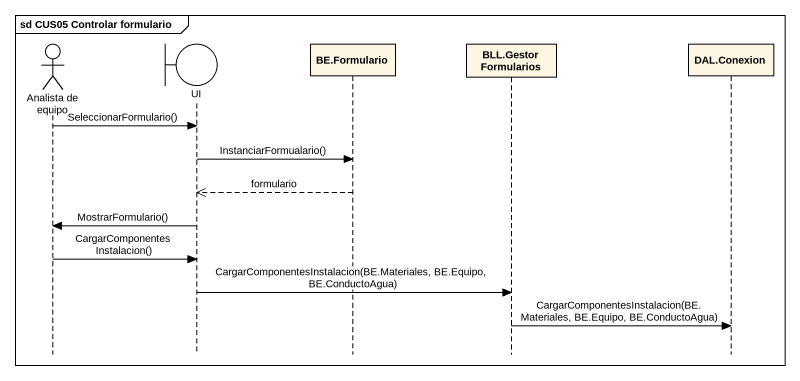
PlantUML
@startuml
mainframe sd CUS05 Controlar formulario
hide footbox
actor "Analista de equipo" as Analista_de_equipo
boundary UI
participant "BE.Formulario" as BE_Formulario
participant "BLL.GestorFormularios" as BLL_GestorFormularios
participant "DAL.Conexion" as DAL_Conexion

Analista_de_equipo -> UI : SeleccionarFormulario()
UI -> BE_Formulario : InstanciarFormualario()
BE_Formulario -->> UI : formulario
UI -> Analista_de_equipo : MostrarFormulario()
Analista_de_equipo -> UI : CargarComponentesInstalacion()
UI -> BLL_GestorFormularios : CargarComponentesInstalacion(BE.Materiales, BE.Equipo, BE.ConductoAgua)
BLL_GestorFormularios -> DAL_Conexion : CargarComponentesInstalacion(BE.Materiales, BE.Equipo, BE.ConductoAgua)
@enduml
